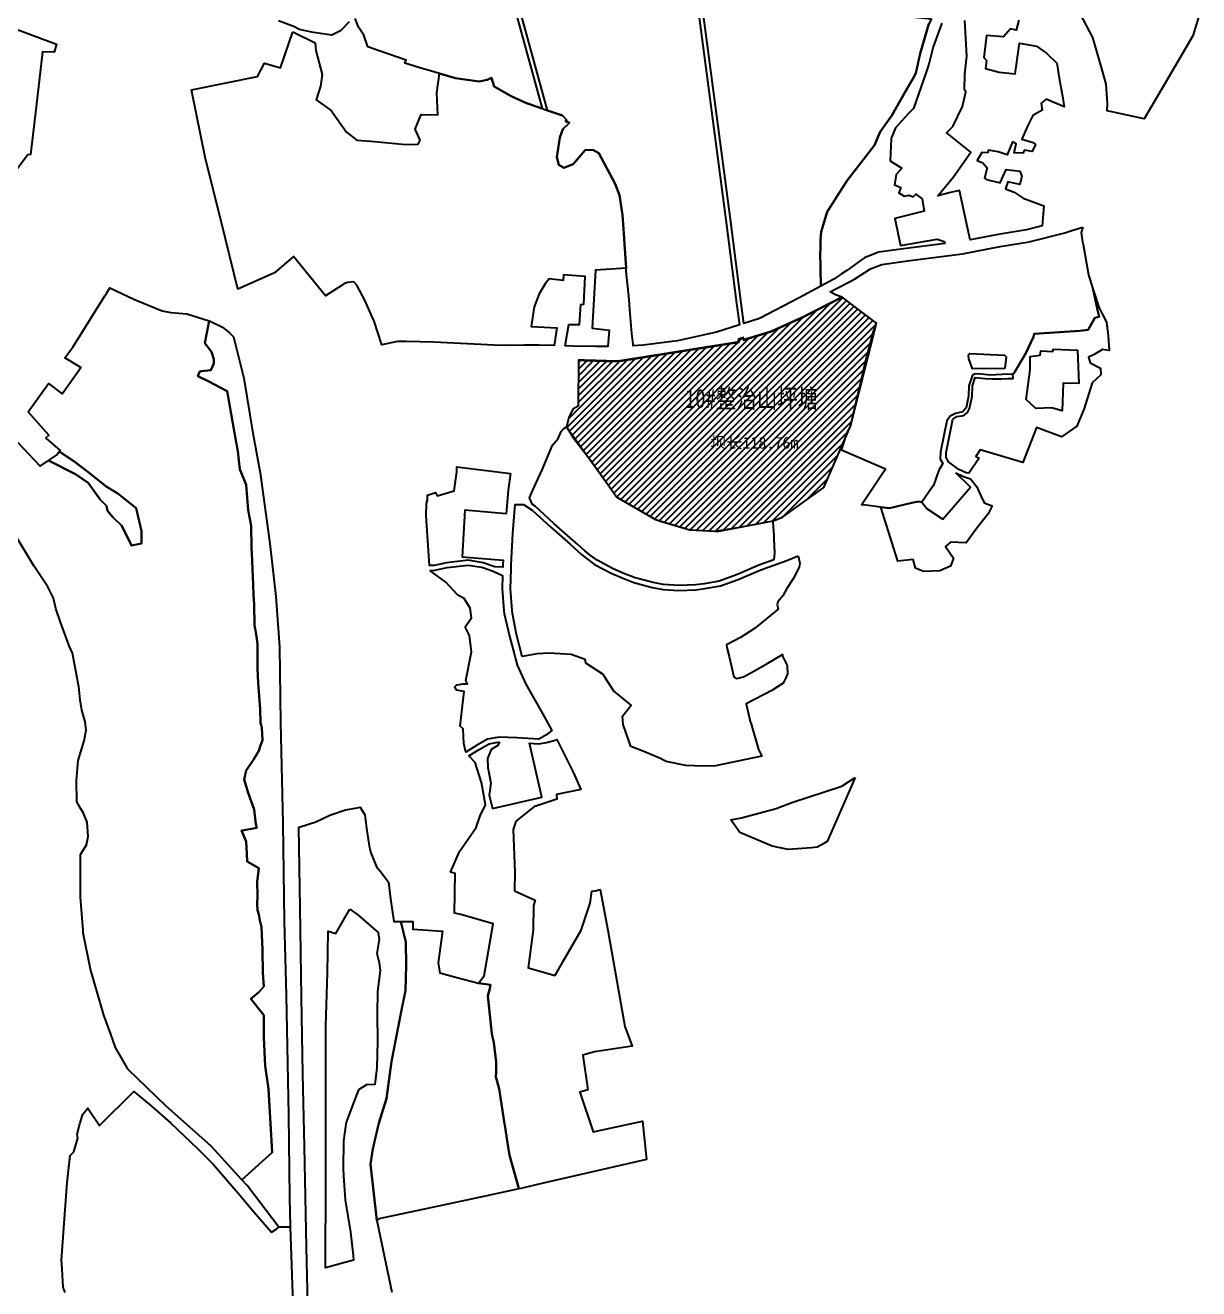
# Model space of a CAD drawing. Header units: millimetres. Extents: x 35444746 to 35449000, y 3482000 to 3488437.
# Drawn here: x 35445729 to 35446229, y 3482638 to 3483176 of the extents above; entities that cross this region are included whole.
import ezdxf
from ezdxf.enums import TextEntityAlignment as Align

# ---------------------------------------------------------------- set-up
doc = ezdxf.new("R2010")
doc.units = ezdxf.units.MM
for name, color, linetype, true_color in [('0203.02旱地整理', 9, 'Continuous', 0x808080), ('0204.02水田整理', 9, 'Continuous', 0x808080), ('0402.01山坪塘工程标注', 4, '732', 0x00ffff), ('0402.02山坪塘工程', 4, '732', 0x00ffff), ('0402.03山坪塘坝体', 4, '732', 0x00ffff)]:
    doc.layers.add(name, color=color, linetype=linetype, true_color=true_color)
doc.styles.add('宋体', font='')
doc.styles.get('宋体').set_extended_font_data('SimSun')
doc.linetypes.add('10421', pattern='A,2,[150,AAA.SHX,S=0.5,R=0,X=0,Y=0.5],1e-11', length=2)
doc.linetypes.add('732', pattern='A,9,-0.5,[162,AAA.SHX,S=1,R=0,X=0,Y=0],-0.5', length=10)

msp = doc.modelspace()

# ---------------------------------------------------------------- hatches: boundary and pattern name
at = {"layer": '0402.02山坪塘工程', "linetype": 'Continuous', "ltscale": 0.5}
h = msp.add_hatch(dxfattribs=at)
h.set_pattern_fill('ANSI31', color=256, scale=16, style=0)
h.set_pattern_definition([(45, (12.3662, 6.4898), (-1.41421356237, 1.41421356237), [])])
h.paths.add_polyline_path([(35445964.563434, 3483013.800348), (35445962.208524, 3483012.47933), (35445960.555675, 3483008.870078), (35445959.511553, 3483004.889988), (35445977.559471, 3482979.859349), (35445980.992, 3482975.064), (35445997.445, 3482965.446), (35446012.075, 3482961.097), (35446022.698435, 3482960.518377), (35446034.20009, 3482962.441695), (35446047.576932, 3482964.937712), (35446051.509199, 3482966.483066), (35446069.1278, 3482979.11976), (35446080.375, 3483005.227), (35446091.494, 3483049.037), (35446076.918864, 3483060.183772), (35446060.291208, 3483051.692669), (35446046.651001, 3483045.518204), (35446035.032154, 3483041.972944), (35446034.624918, 3483042.851584), (35446032.839425, 3483042.239043), (35446032.828492, 3483041.004418), (35445981.375039, 3483032.823691), (35445964.607678, 3483033.329897)])

# ---------------------------------------------------------------- linework, layer by layer
at = {"layer": '0203.02旱地整理', "color": 41}
for points in [[(35446152.047, 3483178.071), (35446150.994, 3483173.773), (35446148.56, 3483174.31), (35446145.546, 3483170.906), (35446138.338, 3483171.56), (35446137.178, 3483162.086), (35446138.274, 3483160.926), (35446137.952, 3483157.512), (35446143.754, 3483155.838), (35446150.459, 3483155.129), (35446152.405, 3483168.187), (35446159.658, 3483167.023), (35446163.87, 3483164.014), (35446168.234, 3483159.706), (35446169.366, 3483152.533), (35446170.613, 3483145.708), (35446171.443, 3483141.159), (35446163.725, 3483144.41), (35446161.555, 3483142.734), (35446162.072, 3483139.667), (35446158.08, 3483137.487), (35446155.751, 3483132.892), (35446153.407, 3483127.404), (35446158.143, 3483125.965), (35446159.181, 3483125.125), (35446157.754, 3483122.065), (35446154.482, 3483122.691), (35446153.821, 3483121.404), (35446150.131, 3483121.543), (35446150.967, 3483125.403), (35446149.401, 3483126.307), (35446147.138, 3483120.708), (35446143.24, 3483121.995), (35446139.133, 3483122.725), (35446138.681, 3483121.508), (35446136.279, 3483121.717), (35446134.295, 3483118.239), (35446136.801, 3483117.3), (35446138.589, 3483115.19), (35446137.524, 3483110.775), (35446138.273, 3483110.223), (35446144.084, 3483108.858), (35446146.648, 3483114.535), (35446152.528, 3483113.707), (35446153.324, 3483111.643), (35446152.481, 3483108.045), (35446147.386, 3483109.169), (35446146.453, 3483106.274), (35446150.062, 3483104.785), (35446153.887, 3483102.312), (35446162.718, 3483099.003), (35446162.01, 3483090.545), (35446155.358, 3483088.834), (35446143.264, 3483086.867), (35446131.36, 3483084.58), (35446126.768, 3483105.5), (35446123.027, 3483104.745), (35446117.586, 3483103.272), (35446124.274, 3483111.389), (35446131.72, 3483121.887), (35446121.664, 3483129.861), (35446121.349, 3483130.112), (35446122.569, 3483131.401), (35446124.061, 3483132.709), (35446128.115, 3483141.275), (35446129.536, 3483147.486), (35446128.961, 3483148.393), (35446129.07, 3483155.048), (35446129.97, 3483162.751), (35446129.143, 3483177.903)], [(35446152.047, 3483178.071), (35446150.994, 3483173.773), (35446148.56, 3483174.31), (35446145.546, 3483170.906), (35446138.338, 3483171.56), (35446137.178, 3483162.086), (35446138.274, 3483160.926), (35446137.952, 3483157.512), (35446143.754, 3483155.838), (35446150.459, 3483155.129), (35446152.405, 3483168.187), (35446159.658, 3483167.023), (35446163.87, 3483164.014), (35446168.234, 3483159.706), (35446169.366, 3483152.533), (35446170.613, 3483145.708), (35446171.443, 3483141.159), (35446163.725, 3483144.41), (35446161.555, 3483142.734), (35446162.072, 3483139.667), (35446158.08, 3483137.487), (35446155.751, 3483132.892), (35446153.407, 3483127.404), (35446158.143, 3483125.965), (35446159.181, 3483125.125), (35446157.754, 3483122.065), (35446154.482, 3483122.691), (35446153.821, 3483121.404), (35446150.131, 3483121.543), (35446150.967, 3483125.403), (35446149.401, 3483126.307), (35446147.138, 3483120.708), (35446143.24, 3483121.995), (35446139.133, 3483122.725), (35446138.681, 3483121.508), (35446136.279, 3483121.717), (35446134.295, 3483118.239), (35446136.801, 3483117.3), (35446138.589, 3483115.19), (35446137.524, 3483110.775), (35446138.273, 3483110.223), (35446144.084, 3483108.858), (35446146.648, 3483114.535), (35446152.528, 3483113.707), (35446153.324, 3483111.643), (35446152.481, 3483108.045), (35446147.386, 3483109.169), (35446146.453, 3483106.274), (35446150.062, 3483104.785), (35446153.887, 3483102.312), (35446162.718, 3483099.003), (35446162.01, 3483090.545), (35446155.358, 3483088.834), (35446143.264, 3483086.867), (35446131.36, 3483084.58), (35446126.768, 3483105.5), (35446123.027, 3483104.745), (35446117.586, 3483103.272), (35446124.274, 3483111.389), (35446131.72, 3483121.887), (35446121.664, 3483129.861), (35446121.349, 3483130.112), (35446122.569, 3483131.401), (35446124.061, 3483132.709), (35446128.115, 3483141.275), (35446129.536, 3483147.486), (35446128.961, 3483148.393), (35446129.07, 3483155.048), (35446129.97, 3483162.751), (35446129.143, 3483177.903)], [(35446228.666, 3483179.667), (35446226.093, 3483171.327), (35446213.988802, 3483150.572115), (35446205.492745, 3483136.004055), (35446189.74, 3483139.407), (35446189.878, 3483142.496), (35446189.325, 3483150.785), (35446187.809, 3483155.96), (35446186.683, 3483159.851), (35446183.549, 3483170.678), (35446178.303, 3483180.647)], [(35446228.666, 3483179.667), (35446226.093, 3483171.327), (35446213.988802, 3483150.572115), (35446205.492745, 3483136.004055), (35446189.74, 3483139.407), (35446189.878, 3483142.496), (35446189.325, 3483150.785), (35446187.809, 3483155.96), (35446186.683, 3483159.851), (35446183.549, 3483170.678), (35446178.303, 3483180.647)], [(35446119.332, 3483176.708), (35446115.694, 3483166.676), (35446113.761, 3483159.299), (35446112.491, 3483155.507), (35446107.292, 3483140.437), (35446105.13, 3483138.298), (35446099.574, 3483132.2), (35446097.94, 3483128.114), (35446097.72, 3483127.564), (35446097.34, 3483118.196), (35446102.276, 3483115.073), (35446101.777, 3483114.344), (35446099.86, 3483112.337), (35446099.204, 3483107.892), (35446101.802, 3483106.825), (35446100.963, 3483104.605), (35446103.269, 3483103.171), (35446105.35, 3483103.595), (35446107.142, 3483102.9), (35446108.269, 3483104.024), (35446110.953, 3483102.021), (35446111.729, 3483096.725), (35446099.352, 3483093.645), (35446101.787, 3483082.145), (35446117.3, 3483084.885), (35446120.332, 3483083.888), (35446120.661, 3483082.963), (35446104.076, 3483080.869), (35446092.405, 3483079.27), (35446086.327, 3483076.861), (35446085.116, 3483075.987), (35446078.835, 3483071.451), (35446076.633, 3483070.125), (35446073.355, 3483067.782), (35446067.804, 3483064.799), (35446067.657, 3483072.439), (35446067.574, 3483078.996), (35446067.597, 3483080.235), (35446067.68, 3483084.683), (35446067.953, 3483087.92), (35446070.483, 3483096.46), (35446079.048, 3483109.76), (35446090.611, 3483124.784), (35446093.103, 3483130.485), (35446098.099, 3483137.499), (35446103.554, 3483147.279), (35446106.903, 3483153.04), (35446108.29, 3483155.427), (35446110.11, 3483163.898), (35446113.806, 3483176.413)], [(35446119.332, 3483176.708), (35446115.694, 3483166.676), (35446113.761, 3483159.299), (35446112.491, 3483155.507), (35446107.292, 3483140.437), (35446105.13, 3483138.298), (35446099.574, 3483132.2), (35446097.94, 3483128.114), (35446097.72, 3483127.564), (35446097.34, 3483118.196), (35446102.276, 3483115.073), (35446101.777, 3483114.344), (35446099.86, 3483112.337), (35446099.204, 3483107.892), (35446101.802, 3483106.825), (35446100.963, 3483104.605), (35446103.269, 3483103.171), (35446105.35, 3483103.595), (35446107.142, 3483102.9), (35446108.269, 3483104.024), (35446110.953, 3483102.021), (35446111.729, 3483096.725), (35446099.352, 3483093.645), (35446101.787, 3483082.145), (35446117.3, 3483084.885), (35446120.332, 3483083.888), (35446120.661, 3483082.963), (35446104.076, 3483080.869), (35446092.405, 3483079.27), (35446086.327, 3483076.861), (35446085.116, 3483075.987), (35446078.835, 3483071.451), (35446076.633, 3483070.125), (35446073.355, 3483067.782), (35446067.804, 3483064.799), (35446067.657, 3483072.439), (35446067.574, 3483078.996), (35446067.597, 3483080.235), (35446067.68, 3483084.683), (35446067.953, 3483087.92), (35446070.483, 3483096.46), (35446079.048, 3483109.76), (35446090.611, 3483124.784), (35446093.103, 3483130.485), (35446098.099, 3483137.499), (35446103.554, 3483147.279), (35446106.903, 3483153.04), (35446108.29, 3483155.427), (35446110.11, 3483163.898), (35446113.806, 3483176.413)], [(35445849.649, 3482625.193), (35445848.811, 3482655.864), (35445847.962, 3482698.67), (35445847.349, 3482729.553), (35445846.701, 3482762.247), (35445846.114, 3482800.181), (35445845.543, 3482834.5), (35445846.238, 3482834.723), (35445852.876, 3482836.848), (35445858.879, 3482839.645), (35445865.472, 3482842.001), (35445870.482, 3482842.848), (35445871.75, 3482843.094), (35445873.685, 3482839.748), (35445874.405, 3482834.198), (35445875.485, 3482826.439), (35445876.302, 3482823.602), (35445878.634, 3482817.712), (35445880.578, 3482815.511), (35445883.822, 3482811.198), (35445884.664, 3482804.122), (35445886.003, 3482794.459), (35445889.008, 3482794.436), (35445891.2, 3482785.663), (35445891.287, 3482775.832), (35445891.067, 3482765.031), (35445889.196, 3482755.972), (35445885.05, 3482734.836), (35445882.939, 3482719.091), (35445879.657, 3482708.575), (35445877.052, 3482697.623), (35445876.091, 3482691.163), (35445878.838, 3482667.139), (35445882.669, 3482648.791), (35445885.206, 3482636.647)], [(35445849.649, 3482625.193), (35445848.811, 3482655.864), (35445847.962, 3482698.67), (35445847.349, 3482729.553), (35445846.701, 3482762.247), (35445846.114, 3482800.181), (35445845.543, 3482834.5), (35445846.238, 3482834.723), (35445852.876, 3482836.848), (35445858.879, 3482839.645), (35445865.472, 3482842.001), (35445870.482, 3482842.848), (35445871.75, 3482843.094), (35445873.685, 3482839.748), (35445874.405, 3482834.198), (35445875.485, 3482826.439), (35445876.302, 3482823.602), (35445878.634, 3482817.712), (35445880.578, 3482815.511), (35445883.822, 3482811.198), (35445884.664, 3482804.122), (35445886.003, 3482794.459), (35445889.008, 3482794.436), (35445891.2, 3482785.663), (35445891.287, 3482775.832), (35445891.067, 3482765.031), (35445889.196, 3482755.972), (35445885.05, 3482734.836), (35445882.939, 3482719.091), (35445879.657, 3482708.575), (35445877.052, 3482697.623), (35445876.091, 3482691.163), (35445878.838, 3482667.139), (35445882.669, 3482648.791), (35445885.206, 3482636.647)]]:
    msp.add_lwpolyline(points, dxfattribs=at)
for points in [[(35445843.042, 3483173.015), (35445852.561, 3483168.33), (35445852.801, 3483165.066), (35445855.506, 3483154.939), (35445854.775, 3483149.953), (35445852.984, 3483144.129), (35445859.336, 3483139.515), (35445865.964, 3483130.356), (35445870.263, 3483127), (35445876.284, 3483126.586), (35445891.135, 3483125.157), (35445896.391, 3483125.204), (35445897.276, 3483126.908), (35445895.079, 3483131.678), (35445897.739, 3483137.899), (35445904.832, 3483137.718), (35445904.418, 3483147.107), (35445905.507, 3483155.294), (35445912.368, 3483153.321), (35445922.336, 3483151.902), (35445925.784, 3483152.596), (35445927.69, 3483153.448), (35445928.72, 3483149.763), (35445936.311, 3483145.508), (35445942.529, 3483142.663), (35445949.155293, 3483140.395505), (35445951.44338, 3483139.612529), (35445957.798, 3483137.438), (35445959.66, 3483135.422), (35445959.152, 3483135.047), (35445960.788, 3483134.268), (35445958.012, 3483131.617), (35445956.676, 3483128.027), (35445955.39, 3483119.74), (35445956.239, 3483116.434), (35445958.448, 3483115.161), (35445962.443, 3483116.688), (35445967.454, 3483122.737), (35445970.774, 3483122.847), (35445973.316, 3483121.433), (35445980.276, 3483108.356), (35445982.154, 3483103.555), (35445983.435, 3483095.159), (35445983.971, 3483087.256), (35445984.269, 3483082.863), (35445984.878, 3483072.524), (35445971.927, 3483071.606), (35445970.543, 3483046.915), (35445977.734, 3483046.025), (35445977.127, 3483039.079), (35445971.918, 3483039.125), (35445962.269, 3483039.321), (35445959.006, 3483039.396), (35445960.501, 3483048.473), (35445965.104, 3483048.473), (35445965.639, 3483056.959), (35445966.918, 3483057.088), (35445967.489, 3483068.894), (35445958.281, 3483069.599), (35445958.174, 3483067.295), (35445952.166, 3483067.873), (35445950.508, 3483065.836), (35445947.892, 3483061.62), (35445945.717, 3483056.044), (35445944.558, 3483047.614), (35445955.476, 3483047.059), (35445954.232, 3483039.507), (35445947.76, 3483039.684), (35445941.443, 3483039.638), (35445936.018, 3483039.598), (35445928.752, 3483039.659), (35445903.036, 3483041.053), (35445891.303, 3483041.198), (35445887.647, 3483041.271), (35445880.933, 3483039.863), (35445877.673, 3483049.876), (35445875.721, 3483054.306), (35445873.885, 3483058.623), (35445870.343, 3483065.282), (35445868.965, 3483066.615), (35445866.518, 3483066.345), (35445864.91, 3483065.894), (35445864.054, 3483065.233), (35445857.021, 3483060.73), (35445843.275, 3483077.439), (35445835.294, 3483070.557), (35445819.702, 3483063.529), (35445812.68, 3483091.895), (35445805.835, 3483119.026), (35445799.96, 3483148.342), (35445828.088, 3483154.068), (35445831.019, 3483159.787), (35445837.77, 3483157.736)], [(35445843.042, 3483173.015), (35445852.561, 3483168.33), (35445852.801, 3483165.066), (35445855.506, 3483154.939), (35445854.775, 3483149.953), (35445852.984, 3483144.129), (35445859.336, 3483139.515), (35445865.964, 3483130.356), (35445870.263, 3483127), (35445876.284, 3483126.586), (35445891.135, 3483125.157), (35445896.391, 3483125.204), (35445897.276, 3483126.908), (35445895.079, 3483131.678), (35445897.739, 3483137.899), (35445904.832, 3483137.718), (35445904.418, 3483147.107), (35445905.507, 3483155.294), (35445912.368, 3483153.321), (35445922.336, 3483151.902), (35445925.784, 3483152.596), (35445927.69, 3483153.448), (35445928.72, 3483149.763), (35445936.311, 3483145.508), (35445942.529, 3483142.663), (35445949.155293, 3483140.395505), (35445951.44338, 3483139.612529), (35445957.798, 3483137.438), (35445959.66, 3483135.422), (35445959.152, 3483135.047), (35445960.788, 3483134.268), (35445958.012, 3483131.617), (35445956.676, 3483128.027), (35445955.39, 3483119.74), (35445956.239, 3483116.434), (35445958.448, 3483115.161), (35445962.443, 3483116.688), (35445967.454, 3483122.737), (35445970.774, 3483122.847), (35445973.316, 3483121.433), (35445980.276, 3483108.356), (35445982.154, 3483103.555), (35445983.435, 3483095.159), (35445983.971, 3483087.256), (35445984.269, 3483082.863), (35445984.878, 3483072.524), (35445971.927, 3483071.606), (35445970.543, 3483046.915), (35445977.734, 3483046.025), (35445977.127, 3483039.079), (35445971.918, 3483039.125), (35445962.269, 3483039.321), (35445959.006, 3483039.396), (35445960.501, 3483048.473), (35445965.104, 3483048.473), (35445965.639, 3483056.959), (35445966.918, 3483057.088), (35445967.489, 3483068.894), (35445958.281, 3483069.599), (35445958.174, 3483067.295), (35445952.166, 3483067.873), (35445950.508, 3483065.836), (35445947.892, 3483061.62), (35445945.717, 3483056.044), (35445944.558, 3483047.614), (35445955.476, 3483047.059), (35445954.232, 3483039.507), (35445947.76, 3483039.684), (35445941.443, 3483039.638), (35445936.018, 3483039.598), (35445928.752, 3483039.659), (35445903.036, 3483041.053), (35445891.303, 3483041.198), (35445887.647, 3483041.271), (35445880.933, 3483039.863), (35445877.673, 3483049.876), (35445875.721, 3483054.306), (35445873.885, 3483058.623), (35445870.343, 3483065.282), (35445868.965, 3483066.615), (35445866.518, 3483066.345), (35445864.91, 3483065.894), (35445864.054, 3483065.233), (35445857.021, 3483060.73), (35445843.275, 3483077.439), (35445835.294, 3483070.557), (35445819.702, 3483063.529), (35445812.68, 3483091.895), (35445805.835, 3483119.026), (35445799.96, 3483148.342), (35445828.088, 3483154.068), (35445831.019, 3483159.787), (35445837.77, 3483157.736)], [(35446190.173872, 3483043.623983), (35446190.548, 3483037.467), (35446190.379032, 3483037.489145), (35446187.763, 3483037.832), (35446184.214, 3483035.747), (35446181.737, 3483034.557), (35446182.468, 3483032.24), (35446186.802, 3483029.854), (35446186.979, 3483027.026), (35446183.353, 3483023.668), (35446179.892, 3483012.767), (35446176.708, 3483005.167), (35446170.292, 3483000.713), (35446159.59, 3483004.705), (35446153.802, 3482989.715), (35446135.669, 3482995.188), (35446133.801, 3482992.3), (35446135.206, 3482991.639), (35446130.856, 3482985.266), (35446129.66, 3482985.369), (35446126.512, 3482986.746), (35446122.174, 3482990.115), (35446121.463, 3482991.378), (35446121.138, 3482991.882), (35446121.192, 3482994.053), (35446124.034, 3483008.271), (35446125.754, 3483009.325), (35446128.677, 3483009.837), (35446130.278, 3483010.982), (35446131.087, 3483012.692), (35446132.22, 3483017.926), (35446132.351, 3483022.389), (35446133.539, 3483025.878), (35446134.826, 3483025.826), (35446137.69, 3483025.576), (35446140.774, 3483025.443), (35446144.614, 3483025.42), (35446147.488, 3483025.585), (35446149.688, 3483025.504), (35446149.568, 3483027.196), (35446150.396, 3483028.41), (35446155.124, 3483036.265), (35446158.323, 3483043.231), (35446158.546, 3483044.527), (35446178.125, 3483045.76), (35446181.551, 3483046.219), (35446184.403, 3483051.3), (35446186.266, 3483051.72), (35446185.478, 3483055.316), (35446183.726557, 3483063.304475), (35446186.190537, 3483055.813173), (35446186.589, 3483055.03), (35446187.575227, 3483053.093045), (35446189.394969, 3483049.519061)], [(35446190.173872, 3483043.623983), (35446190.548, 3483037.467), (35446190.379032, 3483037.489145), (35446187.763, 3483037.832), (35446184.214, 3483035.747), (35446181.737, 3483034.557), (35446182.468, 3483032.24), (35446186.802, 3483029.854), (35446186.979, 3483027.026), (35446183.353, 3483023.668), (35446179.892, 3483012.767), (35446176.708, 3483005.167), (35446170.292, 3483000.713), (35446159.59, 3483004.705), (35446153.802, 3482989.715), (35446135.669, 3482995.188), (35446133.801, 3482992.3), (35446135.206, 3482991.639), (35446130.856, 3482985.266), (35446129.66, 3482985.369), (35446126.512, 3482986.746), (35446122.174, 3482990.115), (35446121.463, 3482991.378), (35446121.138, 3482991.882), (35446121.192, 3482994.053), (35446124.034, 3483008.271), (35446125.754, 3483009.325), (35446128.677, 3483009.837), (35446130.278, 3483010.982), (35446131.087, 3483012.692), (35446132.22, 3483017.926), (35446132.351, 3483022.389), (35446133.539, 3483025.878), (35446134.826, 3483025.826), (35446137.69, 3483025.576), (35446140.774, 3483025.443), (35446144.614, 3483025.42), (35446147.488, 3483025.585), (35446149.688, 3483025.504), (35446149.568, 3483027.196), (35446150.396, 3483028.41), (35446155.124, 3483036.265), (35446158.323, 3483043.231), (35446158.546, 3483044.527), (35446178.125, 3483045.76), (35446181.551, 3483046.219), (35446184.403, 3483051.3), (35446186.266, 3483051.72), (35446185.478, 3483055.316), (35446183.726557, 3483063.304475), (35446186.190537, 3483055.813173), (35446186.589, 3483055.03), (35446187.575227, 3483053.093045), (35446189.394969, 3483049.519061)], [(35445807.429, 3483050.097), (35445807.569, 3483050.053), (35445813.096, 3483047.313), (35445816.099, 3483044.898), (35445817.803, 3483043.211), (35445822.207, 3483025.713), (35445826.01, 3483002.257), (35445826.404, 3483000), (35445829.106, 3482985.421), (35445833.275, 3482955.256), (35445835.859, 3482932.735), (35445837.422, 3482911.332), (35445837.844, 3482879.043), (35445838.798, 3482836.148), (35445839.418, 3482794.591), (35445840.234, 3482763.006), (35445840.722, 3482734.138), (35445841.174, 3482711.924), (35445841.572, 3482677.09), (35445841.957, 3482664.398), (35445837.072, 3482664.33), (35445823.56, 3482682.034), (35445821.405, 3482684.405), (35445834.28, 3482696.11), (35445832.649, 3482723.187), (35445831.308, 3482733.032), (35445830.645, 3482745.038), (35445830.677, 3482754.506), (35445825.239, 3482761.477), (35445828.584, 3482764.346), (35445830.689, 3482766.701), (35445830.35, 3482772.533), (35445830.176, 3482782.308), (35445829.651, 3482791.956), (35445829.051, 3482795.013), (35445828.571, 3482797.459), (35445827.949, 3482799.192), (35445827.824, 3482801.88), (35445828.084, 3482805.358), (35445827.931, 3482811.307), (35445828.536, 3482817.094), (35445823.683, 3482819.886), (35445823.525, 3482823.274), (35445823.173, 3482828.434), (35445821.159, 3482833.191), (35445822.313, 3482833.346), (35445827.673, 3482834.218), (35445827.34, 3482835.79), (35445826.561, 3482842.14), (35445824.047, 3482849.236), (35445822.332, 3482854.914), (35445823.149, 3482858.629), (35445826.48, 3482863.458), (35445828.622, 3482867.106), (35445829.365, 3482869.291), (35445830.135, 3482871.565), (35445829.904, 3482876.822), (35445829.588, 3482878.037), (35445829.349, 3482878.955), (35445829.168, 3482884.811), (35445828.326, 3482895.996), (35445828.083, 3482902.099), (35445828.064, 3482912.524), (35445827.394, 3482916.694), (35445826.78, 3482920.518), (35445826.553, 3482929.426), (35445826.385, 3482933.288), (35445826.186, 3482937.862), (35445825.538, 3482951.021), (35445825.417, 3482953.471), (35445825.352, 3482962.758), (35445824.09, 3482969.452), (35445823.142, 3482980.216), (35445820.451, 3482986.938), (35445820.182, 3482989.359), (35445819.595, 3482994.637), (35445818.652, 3483000), (35445815.124, 3483020.063), (35445807.076, 3483024.359), (35445802.554, 3483026.456), (35445803.323, 3483028.387), (35445804.225, 3483028.675), (35445808.097, 3483029.113), (35445809.39, 3483031.932), (35445809.47, 3483033.74), (35445808.438, 3483036.824), (35445805.558, 3483040.616)], [(35445807.429, 3483050.097), (35445807.569, 3483050.053), (35445813.096, 3483047.313), (35445816.099, 3483044.898), (35445817.803, 3483043.211), (35445822.207, 3483025.713), (35445826.01, 3483002.257), (35445826.404, 3483000), (35445829.106, 3482985.421), (35445833.275, 3482955.256), (35445835.859, 3482932.735), (35445837.422, 3482911.332), (35445837.844, 3482879.043), (35445838.798, 3482836.148), (35445839.418, 3482794.591), (35445840.234, 3482763.006), (35445840.722, 3482734.138), (35445841.174, 3482711.924), (35445841.572, 3482677.09), (35445841.957, 3482664.398), (35445837.072, 3482664.33), (35445823.56, 3482682.034), (35445821.405, 3482684.405), (35445834.28, 3482696.11), (35445832.649, 3482723.187), (35445831.308, 3482733.032), (35445830.645, 3482745.038), (35445830.677, 3482754.506), (35445825.239, 3482761.477), (35445828.584, 3482764.346), (35445830.689, 3482766.701), (35445830.35, 3482772.533), (35445830.176, 3482782.308), (35445829.651, 3482791.956), (35445829.051, 3482795.013), (35445828.571, 3482797.459), (35445827.949, 3482799.192), (35445827.824, 3482801.88), (35445828.084, 3482805.358), (35445827.931, 3482811.307), (35445828.536, 3482817.094), (35445823.683, 3482819.886), (35445823.525, 3482823.274), (35445823.173, 3482828.434), (35445821.159, 3482833.191), (35445822.313, 3482833.346), (35445827.673, 3482834.218), (35445827.34, 3482835.79), (35445826.561, 3482842.14), (35445824.047, 3482849.236), (35445822.332, 3482854.914), (35445823.149, 3482858.629), (35445826.48, 3482863.458), (35445828.622, 3482867.106), (35445829.365, 3482869.291), (35445830.135, 3482871.565), (35445829.904, 3482876.822), (35445829.588, 3482878.037), (35445829.349, 3482878.955), (35445829.168, 3482884.811), (35445828.326, 3482895.996), (35445828.083, 3482902.099), (35445828.064, 3482912.524), (35445827.394, 3482916.694), (35445826.78, 3482920.518), (35445826.553, 3482929.426), (35445826.385, 3482933.288), (35445826.186, 3482937.862), (35445825.538, 3482951.021), (35445825.417, 3482953.471), (35445825.352, 3482962.758), (35445824.09, 3482969.452), (35445823.142, 3482980.216), (35445820.451, 3482986.938), (35445820.182, 3482989.359), (35445819.595, 3482994.637), (35445818.652, 3483000), (35445815.124, 3483020.063), (35445807.076, 3483024.359), (35445802.554, 3483026.456), (35445803.323, 3483028.387), (35445804.225, 3483028.675), (35445808.097, 3483029.113), (35445809.39, 3483031.932), (35445809.47, 3483033.74), (35445808.438, 3483036.824), (35445805.558, 3483040.616)], [(35446155.189, 3483016.518), (35446156.888, 3483029.243), (35446156.982, 3483034.888), (35446161.125, 3483035.406), (35446161.501, 3483037.287), (35446166.539, 3483037.052), (35446166.868, 3483037.993), (35446177.084, 3483037.617), (35446177.679, 3483023.402), (35446170.98, 3483023.594), (35446170.597, 3483011.736), (35446166.003, 3483012.98), (35446159.262, 3483012.765)], [(35446155.189, 3483016.518), (35446156.888, 3483029.243), (35446156.982, 3483034.888), (35446161.125, 3483035.406), (35446161.501, 3483037.287), (35446166.539, 3483037.052), (35446166.868, 3483037.993), (35446177.084, 3483037.617), (35446177.679, 3483023.402), (35446170.98, 3483023.594), (35446170.597, 3483011.736), (35446166.003, 3483012.98), (35446159.262, 3483012.765)], [(35445743.562, 3482994.459), (35445749.795, 3482990.38), (35445756.297, 3482985.302), (35445763.595, 3482979.595), (35445768.514, 3482976.619), (35445774.997, 3482971.533), (35445776.395, 3482970.321), (35445778.594, 3482960.523), (35445778.609, 3482955.291), (35445774.339, 3482954.506), (35445771.794, 3482959.667), (35445770.182, 3482963.004), (35445766.478, 3482966.483), (35445764.108, 3482969.259), (35445763.79, 3482971.329), (35445760.999, 3482974.062), (35445755.871, 3482981.064), (35445750.573, 3482984.821), (35445739.062, 3482990.576), (35445742.456, 3482992.912)], [(35445743.562, 3482994.459), (35445749.795, 3482990.38), (35445756.297, 3482985.302), (35445763.595, 3482979.595), (35445768.514, 3482976.619), (35445774.997, 3482971.533), (35445776.395, 3482970.321), (35445778.594, 3482960.523), (35445778.609, 3482955.291), (35445774.339, 3482954.506), (35445771.794, 3482959.667), (35445770.182, 3482963.004), (35445766.478, 3482966.483), (35445764.108, 3482969.259), (35445763.79, 3482971.329), (35445760.999, 3482974.062), (35445755.871, 3482981.064), (35445750.573, 3482984.821), (35445739.062, 3482990.576), (35445742.456, 3482992.912)], [(35445935.655, 3482985.064), (35445934.682, 3482977.938), (35445933.895, 3482967.914), (35445916.218, 3482969.455), (35445915.142, 3482949.601), (35445932.586, 3482948.199), (35445932.479, 3482946.343), (35445932.451, 3482945.188), (35445929.076, 3482945.321), (35445924.077, 3482947.131), (35445917.687, 3482948.137), (35445908.483, 3482947.089), (35445903.192, 3482945.971), (35445901.24, 3482945.897), (35445899.818, 3482967.02), (35445899.903, 3482972.259), (35445900.372, 3482973.9), (35445900.335, 3482975.847), (35445903.79, 3482977.068), (35445904.46, 3482975.545), (35445911.748, 3482977.67), (35445912.826, 3482985.811), (35445912.801, 3482987.948)], [(35445935.655, 3482985.064), (35445934.682, 3482977.938), (35445933.895, 3482967.914), (35445916.218, 3482969.455), (35445915.142, 3482949.601), (35445932.586, 3482948.199), (35445932.479, 3482946.343), (35445932.451, 3482945.188), (35445929.076, 3482945.321), (35445924.077, 3482947.131), (35445917.687, 3482948.137), (35445908.483, 3482947.089), (35445903.192, 3482945.971), (35445901.24, 3482945.897), (35445899.818, 3482967.02), (35445899.903, 3482972.259), (35445900.372, 3482973.9), (35445900.335, 3482975.847), (35445903.79, 3482977.068), (35445904.46, 3482975.545), (35445911.748, 3482977.67), (35445912.826, 3482985.811), (35445912.801, 3482987.948)], [(35446125.226, 3482985.406), (35446128.501, 3482983.846), (35446131.581, 3482982.772), (35446134.212, 3482979.407), (35446135.954, 3482975.523), (35446137.35, 3482972.604), (35446140.775, 3482971.369), (35446139.103, 3482967.992), (35446134.257, 3482961.856), (35446129.64, 3482955.571), (35446122.939, 3482955.88), (35446120.816, 3482954.014), (35446124.212, 3482949.008), (35446123.024, 3482945.615), (35446118.524, 3482943.664), (35446111.478, 3482943.409), (35446108.167, 3482944.766), (35446107.148, 3482948.499), (35446100.514, 3482947.828), (35446093.375, 3482970.762), (35446097.075, 3482970.295), (35446106.571, 3482972.642), (35446109.426, 3482973.196), (35446110.834, 3482972.912), (35446113.026, 3482970.07), (35446119.744, 3482965.699), (35446131.56, 3482979.314)], [(35446125.226, 3482985.406), (35446128.501, 3482983.846), (35446131.581, 3482982.772), (35446134.212, 3482979.407), (35446135.954, 3482975.523), (35446137.35, 3482972.604), (35446140.775, 3482971.369), (35446139.103, 3482967.992), (35446134.257, 3482961.856), (35446129.64, 3482955.571), (35446122.939, 3482955.88), (35446120.816, 3482954.014), (35446124.212, 3482949.008), (35446123.024, 3482945.615), (35446118.524, 3482943.664), (35446111.478, 3482943.409), (35446108.167, 3482944.766), (35446107.148, 3482948.499), (35446100.514, 3482947.828), (35446093.375, 3482970.762), (35446097.075, 3482970.295), (35446106.571, 3482972.642), (35446109.426, 3482973.196), (35446110.834, 3482972.912), (35446113.026, 3482970.07), (35446119.744, 3482965.699), (35446131.56, 3482979.314)], [(35445901.383, 3482943.777), (35445903.438, 3482943.979), (35445908.804, 3482945.112), (35445917.644, 3482946.119), (35445923.576, 3482945.185), (35445928.34, 3482943.461), (35445932.368, 3482941.73), (35445932.229, 3482935.963), (35445932.942, 3482926.568), (35445933.076, 3482925.545), (35445935.318, 3482915.899), (35445937.385, 3482907.957), (35445937.838, 3482906.214), (35445938.538, 3482903.525), (35445942.223, 3482895.462), (35445949.319, 3482882.974), (35445953.32, 3482875.758), (35445950.785, 3482873.751), (35445947.738, 3482872.086), (35445938.51, 3482872.64), (35445930.86, 3482872.875), (35445925.873, 3482871.986), (35445921.296, 3482869.335), (35445916.704, 3482866.487), (35445915.916, 3482870.219), (35445915.517, 3482876.474), (35445914.221, 3482877.565), (35445915.978, 3482892.275), (35445912.74, 3482892.892), (35445911.944, 3482894.162), (35445912.482, 3482894.715), (35445912.964, 3482895.21), (35445915.466, 3482895.53), (35445917.448, 3482895.53), (35445916.766, 3482896.977), (35445919.142, 3482909.147), (35445918.224, 3482916.196), (35445916.426, 3482919.857), (35445919.044, 3482923.683), (35445918.481, 3482927.802), (35445915.944, 3482931.86), (35445913.227, 3482933.287), (35445908.222, 3482938.837)], [(35445901.383, 3482943.777), (35445903.438, 3482943.979), (35445908.804, 3482945.112), (35445917.644, 3482946.119), (35445923.576, 3482945.185), (35445928.34, 3482943.461), (35445932.368, 3482941.73), (35445932.229, 3482935.963), (35445932.942, 3482926.568), (35445933.076, 3482925.545), (35445935.318, 3482915.899), (35445937.385, 3482907.957), (35445937.838, 3482906.214), (35445938.538, 3482903.525), (35445942.223, 3482895.462), (35445949.319, 3482882.974), (35445953.32, 3482875.758), (35445950.785, 3482873.751), (35445947.738, 3482872.086), (35445938.51, 3482872.64), (35445930.86, 3482872.875), (35445925.873, 3482871.986), (35445921.296, 3482869.335), (35445916.704, 3482866.487), (35445915.916, 3482870.219), (35445915.517, 3482876.474), (35445914.221, 3482877.565), (35445915.978, 3482892.275), (35445912.74, 3482892.892), (35445911.944, 3482894.162), (35445912.482, 3482894.715), (35445912.964, 3482895.21), (35445915.466, 3482895.53), (35445917.448, 3482895.53), (35445916.766, 3482896.977), (35445919.142, 3482909.147), (35445918.224, 3482916.196), (35445916.426, 3482919.857), (35445919.044, 3482923.683), (35445918.481, 3482927.802), (35445915.944, 3482931.86), (35445913.227, 3482933.287), (35445908.222, 3482938.837)], [(35445931.006, 3482870.87), (35445930.262, 3482869.347), (35445927.474, 3482867.61), (35445925.909, 3482863.82), (35445926.084, 3482859.964), (35445927.4, 3482853.304), (35445926.68, 3482848.2), (35445928.052, 3482842.507), (35445949.11, 3482847.28), (35445943.848, 3482870.316), (35445947.832, 3482870.077), (35445951.079, 3482870.581), (35445954.658, 3482871.548), (35445955.478, 3482871.864), (35445959.048, 3482864.784), (35445962.344, 3482857.936), (35445965.621, 3482850.629), (35445955.314, 3482848.438), (35445955.408, 3482846.456), (35445953.673, 3482845.953), (35445945.611, 3482843.162), (35445938.36, 3482837.364), (35445937.895, 3482836.528), (35445936.869, 3482833.563), (35445937.097, 3482826.31), (35445937.59, 3482815.435), (35445937.401, 3482807.428), (35445946.188, 3482803.517), (35445945.511, 3482801.158), (35445945.376, 3482790.904), (35445943.174, 3482774.683), (35445954.723, 3482771.392), (35445958.001, 3482777.289), (35445965.836, 3482790.685), (35445969.635, 3482802.272), (35445970.324, 3482807.339), (35445971.684, 3482807.523), (35445973.817, 3482808.032), (35445977.106645, 3482790.673115), (35445984.395421, 3482749.758152), (35445987.436602, 3482741.328203), (35445971.458, 3482738.924), (35445966.456, 3482737.567), (35445968.669, 3482722.779), (35445965.218, 3482721.77), (35445970.894, 3482704.838), (35445991.848, 3482709.475), (35445993.574, 3482693.132), (35445949.626, 3482682.985), (35445940.074, 3482680.78), (35445939.264, 3482680.606), (35445939.198, 3482680.841), (35445935.294, 3482694.976), (35445934.474, 3482700.245), (35445933.304, 3482707.766), (35445933.226, 3482708.268), (35445930.936, 3482723.197), (35445929.296, 3482728.851), (35445929.616, 3482729.14), (35445929.615, 3482734.503), (35445928.607, 3482742.949), (35445928.052, 3482745.322), (35445927.766, 3482746.542), (35445926.035, 3482762.72), (35445926.866, 3482765.906), (35445927.2, 3482767.507), (35445922.145, 3482768.197), (35445924.443, 3482771.231), (35445928.379, 3482793.473), (35445914.617, 3482797.396), (35445911.899, 3482797.898), (35445912.209, 3482814.856), (35445910.152, 3482815.427), (35445913.955, 3482824.166), (35445921.104, 3482834.386), (35445922.807, 3482839.363), (35445925.074, 3482844.094), (35445923.33, 3482853.604), (35445920.69, 3482862.076), (35445917.915, 3482864.885), (35445922.324, 3482867.62), (35445926.571, 3482870.079)], [(35445931.006, 3482870.87), (35445930.262, 3482869.347), (35445927.474, 3482867.61), (35445925.909, 3482863.82), (35445926.084, 3482859.964), (35445927.4, 3482853.304), (35445926.68, 3482848.2), (35445928.052, 3482842.507), (35445949.11, 3482847.28), (35445943.848, 3482870.316), (35445947.832, 3482870.077), (35445951.079, 3482870.581), (35445954.658, 3482871.548), (35445955.478, 3482871.864), (35445959.048, 3482864.784), (35445962.344, 3482857.936), (35445965.621, 3482850.629), (35445955.314, 3482848.438), (35445955.408, 3482846.456), (35445953.673, 3482845.953), (35445945.611, 3482843.162), (35445938.36, 3482837.364), (35445937.895, 3482836.528), (35445936.869, 3482833.563), (35445937.097, 3482826.31), (35445937.59, 3482815.435), (35445937.401, 3482807.428), (35445946.188, 3482803.517), (35445945.511, 3482801.158), (35445945.376, 3482790.904), (35445943.174, 3482774.683), (35445954.723, 3482771.392), (35445958.001, 3482777.289), (35445965.836, 3482790.685), (35445969.635, 3482802.272), (35445970.324, 3482807.339), (35445971.684, 3482807.523), (35445973.817, 3482808.032), (35445977.106645, 3482790.673115), (35445984.395421, 3482749.758152), (35445987.436602, 3482741.328203), (35445971.458, 3482738.924), (35445966.456, 3482737.567), (35445968.669, 3482722.779), (35445965.218, 3482721.77), (35445970.894, 3482704.838), (35445991.848, 3482709.475), (35445993.574, 3482693.132), (35445949.626, 3482682.985), (35445940.074, 3482680.78), (35445939.264, 3482680.606), (35445939.198, 3482680.841), (35445935.294, 3482694.976), (35445934.474, 3482700.245), (35445933.304, 3482707.766), (35445933.226, 3482708.268), (35445930.936, 3482723.197), (35445929.296, 3482728.851), (35445929.616, 3482729.14), (35445929.615, 3482734.503), (35445928.607, 3482742.949), (35445928.052, 3482745.322), (35445927.766, 3482746.542), (35445926.035, 3482762.72), (35445926.866, 3482765.906), (35445927.2, 3482767.507), (35445922.145, 3482768.197), (35445924.443, 3482771.231), (35445928.379, 3482793.473), (35445914.617, 3482797.396), (35445911.899, 3482797.898), (35445912.209, 3482814.856), (35445910.152, 3482815.427), (35445913.955, 3482824.166), (35445921.104, 3482834.386), (35445922.807, 3482839.363), (35445925.074, 3482844.094), (35445923.33, 3482853.604), (35445920.69, 3482862.076), (35445917.915, 3482864.885), (35445922.324, 3482867.62), (35445926.571, 3482870.079)], [(35445867.364, 3482799.667), (35445870.74, 3482797.313), (35445879.358, 3482789.79), (35445879.782, 3482786.804), (35445878.851, 3482780.807), (35445879.533, 3482777.98), (35445879.62, 3482777.621), (35445880.182, 3482773.746), (35445879.15, 3482764.521), (35445878.892, 3482755.15), (35445879.049, 3482743.292), (35445878.765, 3482732.139), (35445878, 3482724.98), (35445874.487, 3482724.964), (35445871.067, 3482722.788), (35445868.174, 3482715.372), (35445865.958, 3482709.25), (35445865.565, 3482708.165), (35445864.618, 3482700.988), (35445864.436, 3482689.294), (35445864.662, 3482686.104), (35445865.383, 3482675.901), (35445867.572, 3482662.241), (35445868.732, 3482652.225), (35445868.919, 3482650.243), (35445856.925, 3482647.044), (35445857.044, 3482684.921), (35445857.14, 3482715.416), (35445857.134, 3482718.108), (35445857.057, 3482749.88), (35445857.823, 3482772.579), (35445858.087, 3482790.271), (35445861.329, 3482789.244)], [(35445867.364, 3482799.667), (35445870.74, 3482797.313), (35445879.358, 3482789.79), (35445879.782, 3482786.804), (35445878.851, 3482780.807), (35445879.533, 3482777.98), (35445879.62, 3482777.621), (35445880.182, 3482773.746), (35445879.15, 3482764.521), (35445878.892, 3482755.15), (35445879.049, 3482743.292), (35445878.765, 3482732.139), (35445878, 3482724.98), (35445874.487, 3482724.964), (35445871.067, 3482722.788), (35445868.174, 3482715.372), (35445865.958, 3482709.25), (35445865.565, 3482708.165), (35445864.618, 3482700.988), (35445864.436, 3482689.294), (35445864.662, 3482686.104), (35445865.383, 3482675.901), (35445867.572, 3482662.241), (35445868.732, 3482652.225), (35445868.919, 3482650.243), (35445856.925, 3482647.044), (35445857.044, 3482684.921), (35445857.14, 3482715.416), (35445857.134, 3482718.108), (35445857.057, 3482749.88), (35445857.823, 3482772.579), (35445858.087, 3482790.271), (35445861.329, 3482789.244)], [(35445867.364, 3482799.667), (35445870.74, 3482797.313), (35445879.358, 3482789.79), (35445879.782, 3482786.804), (35445878.851, 3482780.807), (35445879.533, 3482777.98), (35445879.62, 3482777.621), (35445880.182, 3482773.746), (35445879.15, 3482764.521), (35445878.892, 3482755.15), (35445879.049, 3482743.292), (35445878.765, 3482732.139), (35445878, 3482724.98), (35445874.487, 3482724.964), (35445871.067, 3482722.788), (35445868.174, 3482715.372), (35445865.958, 3482709.25), (35445865.565, 3482708.165), (35445864.618, 3482700.988), (35445864.436, 3482689.294), (35445864.662, 3482686.104), (35445865.383, 3482675.901), (35445867.572, 3482662.241), (35445868.732, 3482652.225), (35445868.919, 3482650.243), (35445856.925, 3482647.044), (35445857.044, 3482684.921), (35445857.14, 3482715.416), (35445857.134, 3482718.108), (35445857.057, 3482749.88), (35445857.823, 3482772.579), (35445858.087, 3482790.271), (35445861.329, 3482789.244)], [(35445867.364, 3482799.667), (35445870.74, 3482797.313), (35445879.358, 3482789.79), (35445879.782, 3482786.804), (35445878.851, 3482780.807), (35445879.533, 3482777.98), (35445879.62, 3482777.621), (35445880.182, 3482773.746), (35445879.15, 3482764.521), (35445878.892, 3482755.15), (35445879.049, 3482743.292), (35445878.765, 3482732.139), (35445878, 3482724.98), (35445874.487, 3482724.964), (35445871.067, 3482722.788), (35445868.174, 3482715.372), (35445865.958, 3482709.25), (35445865.565, 3482708.165), (35445864.618, 3482700.988), (35445864.436, 3482689.294), (35445864.662, 3482686.104), (35445865.383, 3482675.901), (35445867.572, 3482662.241), (35445868.732, 3482652.225), (35445868.919, 3482650.243), (35445856.925, 3482647.044), (35445857.044, 3482684.921), (35445857.14, 3482715.416), (35445857.134, 3482718.108), (35445857.057, 3482749.88), (35445857.823, 3482772.579), (35445858.087, 3482790.271), (35445861.329, 3482789.244)], [(35445889.008, 3482794.436), (35445894.19, 3482794.397), (35445894.131, 3482791.182), (35445906.75, 3482790.329), (35445904.856, 3482776.828), (35445905.611, 3482772.549), (35445913.435, 3482770.489), (35445922.145, 3482768.197), (35445927.2, 3482767.507), (35445926.866, 3482765.906), (35445926.035, 3482762.72), (35445927.766, 3482746.542), (35445928.052, 3482745.322), (35445928.607, 3482742.949), (35445929.615, 3482734.503), (35445929.616, 3482729.14), (35445929.296, 3482728.851), (35445930.936, 3482723.197), (35445933.226, 3482708.268), (35445933.304, 3482707.766), (35445934.474, 3482700.245), (35445935.294, 3482694.976), (35445939.198, 3482680.841), (35445939.264, 3482680.606), (35445924.989, 3482677.544), (35445907.029, 3482673.69), (35445900.342, 3482672.256), (35445879.676, 3482667.823), (35445878.838, 3482667.139), (35445876.091, 3482691.163), (35445877.052, 3482697.623), (35445879.657, 3482708.575), (35445882.939, 3482719.091), (35445885.05, 3482734.836), (35445889.196, 3482755.972), (35445891.067, 3482765.031), (35445891.287, 3482775.832), (35445891.2, 3482785.663)], [(35445889.008, 3482794.436), (35445894.19, 3482794.397), (35445894.131, 3482791.182), (35445906.75, 3482790.329), (35445904.856, 3482776.828), (35445905.611, 3482772.549), (35445913.435, 3482770.489), (35445922.145, 3482768.197), (35445927.2, 3482767.507), (35445926.866, 3482765.906), (35445926.035, 3482762.72), (35445927.766, 3482746.542), (35445928.052, 3482745.322), (35445928.607, 3482742.949), (35445929.615, 3482734.503), (35445929.616, 3482729.14), (35445929.296, 3482728.851), (35445930.936, 3482723.197), (35445933.226, 3482708.268), (35445933.304, 3482707.766), (35445934.474, 3482700.245), (35445935.294, 3482694.976), (35445939.198, 3482680.841), (35445939.264, 3482680.606), (35445924.989, 3482677.544), (35445907.029, 3482673.69), (35445900.342, 3482672.256), (35445879.676, 3482667.823), (35445878.838, 3482667.139), (35445876.091, 3482691.163), (35445877.052, 3482697.623), (35445879.657, 3482708.575), (35445882.939, 3482719.091), (35445885.05, 3482734.836), (35445889.196, 3482755.972), (35445891.067, 3482765.031), (35445891.287, 3482775.832), (35445891.2, 3482785.663)]]:
    msp.add_lwpolyline(points, close=True, dxfattribs=at)
at = {"layer": '0204.02水田整理', "color": 51}
for points in [[(35445935.12697, 3483191.617324), (35445949.155293, 3483140.395505), (35445942.529, 3483142.663), (35445936.311, 3483145.508), (35445928.72, 3483149.763), (35445927.69, 3483153.448), (35445925.784, 3483152.596), (35445922.336, 3483151.902), (35445912.368, 3483153.321), (35445905.507, 3483155.294), (35445899.621, 3483156.986), (35445898.96, 3483157.186), (35445890.751, 3483159.673), (35445891.298, 3483161.059), (35445879.763, 3483164.972), (35445875.023, 3483166.638), (35445873.241, 3483171.605), (35445870.96, 3483175.071), (35445869.553, 3483178.767)], [(35446015.014718, 3483186.798667), (35446027.371333, 3483093.040747), (35446031.934437, 3483057.394691), (35446033.120376, 3483048.292439), (35446023.433, 3483045.245), (35446006.799, 3483041.554), (35445992.221, 3483039.765), (35445987.904, 3483039.47), (35445987.932, 3483040.195), (35445987.315, 3483044.725), (35445986.536, 3483054.85), (35445986.205, 3483059.149), (35445984.952, 3483071.273), (35445984.878, 3483072.524), (35445984.269, 3483082.863), (35445983.971, 3483087.256), (35445983.435, 3483095.159), (35445982.154, 3483103.555), (35445980.276, 3483108.356), (35445973.316, 3483121.433), (35445970.774, 3483122.847), (35445967.454, 3483122.737), (35445962.443, 3483116.688), (35445958.448, 3483115.161), (35445956.239, 3483116.434), (35445955.39, 3483119.74), (35445956.676, 3483128.027), (35445958.012, 3483131.617), (35445960.788, 3483134.268), (35445959.152, 3483135.047), (35445959.66, 3483135.422), (35445957.798, 3483137.438), (35445951.44338, 3483139.612529), (35445937.235396, 3483191.49035)], [(35445722.368, 3483175.305), (35445742.52, 3483167.81), (35445741.481, 3483164.475), (35445736.512, 3483164.58), (35445733.8, 3483141.21), (35445731.444, 3483120.916), (35445730.259, 3483120.76), (35445723.665, 3483112.045)], [(35445867.088, 3483177.351), (35445863.416, 3483173.488), (35445859.673, 3483171.671), (35445851.802, 3483172.774), (35445845.8, 3483174.054), (35445843.822, 3483175.21), (35445836.9, 3483177.698)], [(35445725.72, 3482998.632), (35445735.57, 3482988.171), (35445739.062, 3482990.576), (35445750.573, 3482984.821), (35445755.871, 3482981.064), (35445760.999, 3482974.062), (35445763.79, 3482971.329), (35445764.108, 3482969.259), (35445766.478, 3482966.483), (35445770.182, 3482963.004), (35445771.794, 3482959.667), (35445774.339, 3482954.506), (35445778.609, 3482955.291), (35445778.594, 3482960.523), (35445776.395, 3482970.321), (35445774.997, 3482971.533), (35445768.514, 3482976.619), (35445763.595, 3482979.595), (35445756.297, 3482985.302), (35445749.795, 3482990.38), (35445743.562, 3482994.459), (35445743.969, 3482995.029), (35445738.198, 3483000), (35445737.943, 3483000.22), (35445739.24, 3483001.469), (35445730.39, 3483011.288), (35445739.064, 3483023.378), (35445744.904, 3483019.033), (35445752.789, 3483030.188), (35445746.071, 3483034.307), (35445749.389, 3483038.85), (35445753.637, 3483045.631), (35445756.914, 3483050.862), (35445763.042, 3483060.644), (35445763.904, 3483062.02), (35445765.215, 3483064.115), (35445775.69, 3483059.128), (35445787.428, 3483054.304), (35445791.122, 3483053.578), (35445797.906, 3483053.102), (35445807.429, 3483050.097), (35445805.558, 3483040.616), (35445808.438, 3483036.824), (35445809.47, 3483033.74), (35445809.39, 3483031.932), (35445808.097, 3483029.113), (35445804.225, 3483028.675), (35445803.323, 3483028.387), (35445802.554, 3483026.456), (35445807.076, 3483024.359), (35445815.124, 3483020.063), (35445818.652, 3483000), (35445819.595, 3482994.637), (35445820.182, 3482989.359), (35445820.451, 3482986.938), (35445823.142, 3482980.216), (35445824.09, 3482969.452), (35445825.352, 3482962.758), (35445825.417, 3482953.471), (35445825.538, 3482951.021), (35445826.186, 3482937.862), (35445826.385, 3482933.288), (35445826.553, 3482929.426), (35445826.78, 3482920.518), (35445827.394, 3482916.694), (35445828.064, 3482912.524), (35445828.083, 3482902.099), (35445828.326, 3482895.996), (35445829.168, 3482884.811), (35445829.349, 3482878.955), (35445829.588, 3482878.037), (35445829.904, 3482876.822), (35445830.135, 3482871.565), (35445829.365, 3482869.291), (35445828.622, 3482867.106), (35445826.48, 3482863.458), (35445823.149, 3482858.629), (35445822.332, 3482854.914), (35445824.047, 3482849.236), (35445826.561, 3482842.14), (35445827.34, 3482835.79), (35445827.673, 3482834.218), (35445822.313, 3482833.346), (35445821.159, 3482833.191), (35445823.173, 3482828.434), (35445823.525, 3482823.274), (35445823.683, 3482819.886), (35445828.536, 3482817.094), (35445827.931, 3482811.307), (35445828.084, 3482805.358), (35445827.824, 3482801.88), (35445827.949, 3482799.192), (35445828.571, 3482797.459), (35445829.051, 3482795.013), (35445829.651, 3482791.956), (35445830.176, 3482782.308), (35445830.35, 3482772.533), (35445830.689, 3482766.701), (35445828.584, 3482764.346), (35445825.239, 3482761.477), (35445830.677, 3482754.506), (35445830.645, 3482745.038), (35445831.308, 3482733.032), (35445832.649, 3482723.187), (35445834.28, 3482696.11), (35445821.405, 3482684.405), (35445809.928, 3482697.03), (35445808.281, 3482698.842), (35445788.932, 3482716.018), (35445773.036, 3482731.402), (35445767.546, 3482740.854), (35445765.544, 3482746.405), (35445762.601, 3482754.567), (35445756.924, 3482774.096), (35445753.86, 3482789.583), (35445753.777, 3482790.604), (35445752.625, 3482804.789), (35445752.71, 3482822.363), (35445752.713, 3482822.96), (35445755.187, 3482827.027), (35445755.879, 3482830.537), (35445755.506, 3482836.76), (35445753.84, 3482840.789), (35445752.884, 3482842.352), (35445751.057, 3482845.339), (35445750.944, 3482854.422), (35445751.68, 3482862.936), (35445753.196, 3482868.014), (35445754.212, 3482871.266), (35445755.075, 3482875.902), (35445754.932, 3482877.043), (35445754.63, 3482879.463), (35445753.23, 3482884.427), (35445752.576, 3482888.803), (35445751.918, 3482894.337), (35445749.34, 3482908.681), (35445747.801, 3482911.725), (35445744.215, 3482921.818), (35445742.226, 3482927.649), (35445741.217, 3482932.001), (35445738.711, 3482936.842), (35445732.764, 3482945.812), (35445725.349, 3482958.209)], [(35445746.17, 3482636.538), (35445745.324, 3482638.808), (35445744.841, 3482646.4), (35445744.594, 3482650.282), (35445745.654, 3482665.898), (35445747.031, 3482683.332), (35445748.247, 3482694.761), (35445749.836, 3482696.39), (35445750.107, 3482697.354), (35445751.476, 3482702.223), (35445751.264, 3482703.854), (35445752.343, 3482708.366), (35445753.61, 3482712.354), (35445755.797, 3482714.907), (35445760.705, 3482707.525), (35445775.392, 3482722.12), (35445782.957, 3482715.756), (35445790.986, 3482708.707), (35445802.645, 3482697.67), (35445809.197, 3482691.16), (35445819.802, 3482678.776), (35445826.401, 3482670.818), (35445833.961, 3482662.237), (35445835.818, 3482663.344), (35445837.072, 3482664.33), (35445841.957, 3482664.398), (35445842.576, 3482643.984), (35445843.626, 3482614.938)]]:
    msp.add_lwpolyline(points, dxfattribs=at)
for points in [[(35446114.968509, 3483178.539434), (35446113.806, 3483176.413), (35446110.11, 3483163.898), (35446108.29, 3483155.427), (35446106.903, 3483153.04), (35446103.554, 3483147.279), (35446098.099, 3483137.499), (35446093.103, 3483130.485), (35446090.611, 3483124.784), (35446079.048, 3483109.76), (35446070.483, 3483096.46), (35446067.953, 3483087.92), (35446067.68, 3483084.683), (35446067.597, 3483080.235), (35446067.574, 3483078.996), (35446067.657, 3483072.439), (35446067.804, 3483064.799), (35446058.516, 3483059.808), (35446041.686, 3483050.987), (35446035.057869, 3483048.901933), (35446033.917965, 3483057.650865), (35446029.354673, 3483093.298386), (35446017.048723, 3483186.671872), (35446063.303556, 3483183.788462)], [(35446179.343, 3483089.974), (35446178.656708, 3483087.715089), (35446179.249, 3483083.723), (35446179.428, 3483082.52), (35446181.747265, 3483069.582047), (35446183.628, 3483063.754), (35446183.726557, 3483063.304475), (35446185.478, 3483055.316), (35446186.266, 3483051.72), (35446184.403, 3483051.3), (35446181.551, 3483046.219), (35446178.125, 3483045.76), (35446158.546, 3483044.527), (35446158.323, 3483043.231), (35446155.124, 3483036.265), (35446150.396, 3483028.41), (35446149.568, 3483027.196), (35446147.466, 3483027.327), (35446139.979, 3483026.999), (35446136.168, 3483027.398), (35446133.468, 3483027.521), (35446132.384, 3483026.923), (35446130.849, 3483022.405), (35446130.718, 3483017.942), (35446129.675, 3483013.015), (35446128.697, 3483011.876), (35446128.271, 3483011.305), (35446125.134, 3483010.591), (35446122.921, 3483009.437), (35446121.411, 3483007.496), (35446118.697, 3482994.277), (35446118.619, 3482991.174), (35446119.356, 3482990.031), (35446119.754, 3482989.403), (35446118, 3482986.484), (35446115.7, 3482979.965), (35446115.247, 3482979.308), (35446110.834, 3482972.912), (35446109.426, 3482973.196), (35446106.571, 3482972.642), (35446097.075, 3482970.295), (35446093.375, 3482970.762), (35446085.813, 3482971.718), (35446085.186, 3482971.738), (35446094.253, 3482985.306), (35446095.363, 3482986.967), (35446076.59, 3482995), (35446078.793, 3483001.692), (35446080.375, 3483005.227), (35446087.195, 3483034.353), (35446090.205, 3483045.454), (35446091.494, 3483049.037), (35446076.918864, 3483060.183772), (35446074.053, 3483061.102), (35446071.715, 3483062.36), (35446073.853, 3483063.509), (35446075.314, 3483064.294), (35446079.226, 3483066.272), (35446082.12, 3483067.764), (35446088.891, 3483072.177), (35446093.763, 3483074.108), (35446104.708, 3483075.607), (35446128.135, 3483078.565), (35446144.169, 3483081.645), (35446156.44, 3483083.641), (35446171.625, 3483087.548), (35446175.055, 3483088.626), (35446177.946, 3483089.535)], [(35446146.115, 3483029.808), (35446132.417, 3483029.677), (35446130.861, 3483033.957), (35446130.604, 3483035.616), (35446131.217, 3483036.137), (35446145.958, 3483035.392), (35446146.741, 3483034.691)], [(35445959.512, 3483004.89), (35445962.624, 3483000), (35445969.474, 3482991.155), (35445977.559, 3482979.859), (35445980.992, 3482975.064), (35445997.445, 3482965.446), (35446000, 3482964.686), (35446012.075, 3482961.097), (35446022.698, 3482960.518), (35446023.623, 3482960.468), (35446034.2, 3482962.442), (35446047.577, 3482964.938), (35446047.425, 3482964.326), (35446047.847, 3482958.687), (35446047.814, 3482957.248), (35446048.151, 3482951.328), (35446047.829, 3482948.336), (35446041.463, 3482946.115), (35446034.565, 3482943.126), (35446031.84, 3482941.945), (35446024.486, 3482939.295), (35446018.097, 3482938.157), (35446014.468, 3482937.705), (35446007.41, 3482937.398), (35446000.869, 3482937.855), (35446000, 3482938.016), (35445996.456, 3482938.67), (35445988.832, 3482940.744), (35445983.959, 3482942.577), (35445979.405, 3482944.497), (35445972.658, 3482948.169), (35445969.688, 3482950.322), (35445967.319, 3482952.188), (35445964.4, 3482954.829), (35445962.441, 3482956.602), (35445954.21, 3482963.773), (35445946.228, 3482971.134), (35445945.042, 3482971.924), (35445943.768, 3482974.696), (35445945.103, 3482977.723), (35445949.185, 3482986.675), (35445953.607, 3482997.15), (35445955.945, 3483000), (35445957.298, 3483002.974), (35445958.365, 3483004.295)], [(35446058.172, 3482950.03), (35446058.867, 3482946.885), (35446058.724, 3482946.051), (35446058.588, 3482945.251), (35446056.077, 3482940.295), (35446053.317, 3482936.135), (35446051.698, 3482933.031), (35446049.484, 3482930.505), (35446049.233, 3482929.349), (35446049.597, 3482927.288), (35446039.513, 3482919.066), (35446033.646, 3482915.292), (35446027.646, 3482912.197), (35446027.761, 3482911.055), (35446028.806, 3482907.148), (35446029.627, 3482903.456), (35446030.828, 3482898.492), (35446032.076, 3482897.828), (35446034.94, 3482898.609), (35446038.077, 3482900.237), (35446044.49, 3482903.929), (35446051.514, 3482908.019), (35446051.452, 3482907.281), (35446053.446, 3482903.322), (35446053.653, 3482899.834), (35446052.869, 3482898.142), (35446051.825, 3482895.889), (35446046.892, 3482892.698), (35446036.006, 3482886.995), (35446037.723, 3482879.586), (35446037.832, 3482879.321), (35446037.968, 3482878.994), (35446041.303, 3482867.666), (35446042.72, 3482864.72), (35446022.271, 3482860.544), (35446014.018, 3482860.618), (35446010.346, 3482860.878), (35446001.992, 3482862.58), (35446000, 3482863.525), (35445999.813, 3482863.613), (35445992.403, 3482866.78), (35445986.922, 3482868.851), (35445983.703, 3482878.212), (35445983.416, 3482881.768), (35445987.122, 3482886.522), (35445986.384, 3482887.003), (35445981.492, 3482891.018), (35445979.717, 3482892.476), (35445976.181, 3482897.966), (35445975.48, 3482899.056), (35445975.041, 3482899.737), (35445967.786, 3482904.403), (35445967.556, 3482905.972), (35445961.535, 3482907.984), (35445952.188, 3482908.586), (35445947.004, 3482908.276), (35445940.679, 3482907.228), (35445938.242, 3482916.574), (35445936.513, 3482925.548), (35445936.431, 3482926.832), (35445935.731, 3482936.053), (35445935.93, 3482944.324), (35445935.975, 3482946.175), (35445936.75, 3482959.566), (35445937.716, 3482971.873), (35445941.22, 3482971.947), (35445944.926, 3482969.478), (35445952.809, 3482962.209), (35445961.047, 3482955.031), (35445965.963, 3482950.582), (35445968.422, 3482948.646), (35445971.536, 3482946.389), (35445978.493, 3482942.602), (35445983.181, 3482940.626), (35445988.186, 3482938.743), (35445995.988, 3482936.621), (35446000, 3482935.88), (35446000.604, 3482935.768), (35446007.382, 3482935.295), (35446014.644, 3482935.61), (35446018.411, 3482936.08), (35446025.03, 3482937.259), (35446032.614, 3482939.992), (35446042.227, 3482944.157), (35446053.305, 3482948.022)], [(35446082.488945, 3482855.730024), (35446070.539108, 3482828.525245), (35446068.114187, 3482827.105681), (35446066.20525, 3482825.988146), (35446063.84496, 3482825.819559), (35446053.952004, 3482825.112939), (35446047.035328, 3482826.495934), (35446033.354, 3482832.297), (35446029.514, 3482837.72), (35446034.062, 3482838.552), (35446048.826, 3482842.502), (35446055.475, 3482845.01), (35446076.741, 3482852.006)]]:
    msp.add_lwpolyline(points, close=True, dxfattribs=at)
at = {"layer": '0402.02山坪塘工程', "linetype": 'Continuous', "flags": 128}
msp.add_lwpolyline([(35445964.563434, 3483013.800348), (35445962.208524, 3483012.47933), (35445960.555675, 3483008.870078), (35445959.511553, 3483004.889988), (35445977.559471, 3482979.859349), (35445980.992, 3482975.064), (35445997.445, 3482965.446), (35446012.075, 3482961.097), (35446022.698435, 3482960.518377), (35446034.20009, 3482962.441695), (35446047.576932, 3482964.937712), (35446051.509199, 3482966.483066), (35446069.1278, 3482979.11976), (35446080.375, 3483005.227), (35446091.494, 3483049.037), (35446076.918864, 3483060.183772), (35446060.291208, 3483051.692669), (35446046.651001, 3483045.518204), (35446035.032154, 3483041.972944), (35446034.624918, 3483042.851584), (35446032.839425, 3483042.239043), (35446032.828492, 3483041.004418), (35445981.375039, 3483032.823691), (35445964.607678, 3483033.329897)], close=True, dxfattribs=at)
at = {"layer": '0402.03山坪塘坝体', "linetype": '10421', "const_width": 1, "flags": 128}
msp.add_lwpolyline([(35446076.918864, 3483060.183772), (35446060.291208, 3483051.692669), (35446046.651001, 3483045.518204), (35446035.032154, 3483041.972944), (35446034.624918, 3483042.851584), (35446032.839425, 3483042.239043), (35446032.828492, 3483041.004418), (35445981.375039, 3483032.823691), (35445964.607678, 3483033.329897)], dxfattribs=at)

# ---------------------------------------------------------------- texts
at = {"layer": '0402.01山坪塘工程标注', "color": 0, "linetype": 'Continuous', "style": '宋体', "width": 0.8}
msp.add_text('10#整治山坪塘', height=8, dxfattribs=at).set_placement((35446038.371296, 3483017.18526), align=Align.MIDDLE)
at = {"layer": '0402.01山坪塘工程标注', "color": 0, "linetype": 'Continuous', "style": '宋体'}
msp.add_text('坝长118.76m', height=5, dxfattribs=at).set_placement((35446039.506631, 3482998.267737), align=Align.MIDDLE)

doc.saveas('drawing.dxf')
